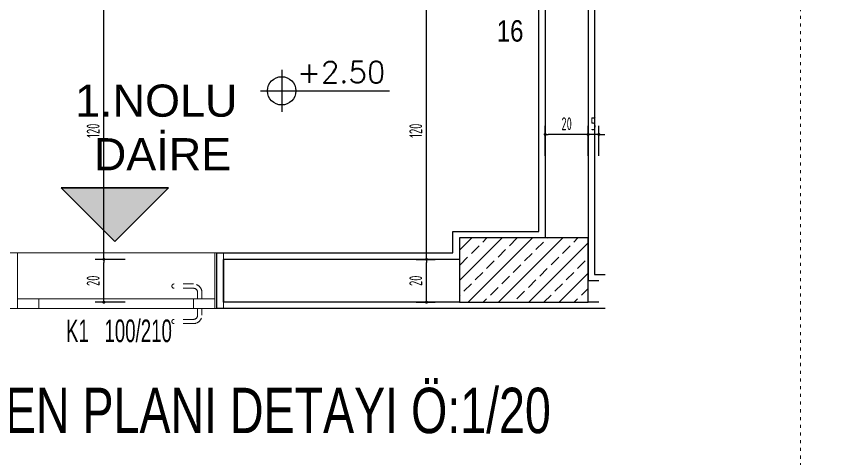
# Model space of a CAD drawing. Extents: x 41749 to 92598, y -24291 to 29432.
# Drawn here: x 88390 to 89343, y -22896 to -22381 of the extents above; entities that cross this region are included whole.
import ezdxf

# ---------------------------------------------------------------- set-up
doc = ezdxf.new("R2010")
doc.units = 0
doc.header["$MEASUREMENT"] = 0
doc.header["$PDMODE"] = 3
doc.linetypes.add('ACAD_ISO03W100', pattern=[30, 12, -18])
doc.layers.get('0').update_dxf_attribs({"linetype": 'CONTINUOUS'})
doc.layers.get('Defpoints').update_dxf_attribs({"linetype": 'CONTINUOUS'})
for name, color, linetype in [('DUVAR', 6, 'CONTINUOUS'), ('İÇ ÖLÇÜ', 95, 'CONTINUOUS'), ('KOLON', 5, 'CONTINUOUS'), ('MAHAL', 21, 'CONTINUOUS'), ('pafta ismi', 4, 'CONTINUOUS'), ('SEMBOL', 21, 'CONTINUOUS'), ('SIVA', 7, 'CONTINUOUS'), ('SıVA', 7, 'CONTINUOUS'), ('tar', 12, 'CONTINUOUS'), ('YAZI', 7, 'CONTINUOUS')]:
    doc.layers.add(name, color=color, linetype=linetype)
for name, color, linetype, lineweight in [('KAPI-ACILIM1', 13, 'ACAD_ISO03W100', 20), ('KAPI-ACILIM11', 13, 'ACAD_ISO03W100', 20), ('KAPI-GOR', 153, 'CONTINUOUS', 15), ('KAPI-KASA', 34, 'CONTINUOUS', 20)]:
    doc.layers.add(name, color=color, linetype=linetype, lineweight=lineweight)
doc.styles.add('2', font='swisscl.ttf', dxfattribs={"height": 13})
doc.styles.add('KOT', font='ROMANS.SHX')
doc.styles.add('mahal', font='arial.ttf', dxfattribs={"height": 70})
doc.styles.add('OLCU', font='isocpeur.ttf', dxfattribs={"width": 0.59})
doc.styles.add('POZ', font='arial.ttf', dxfattribs={"width": 0.8, "height": 12.5})
doc.dimstyles.new('OLCU3', dxfattribs={"dimscale": 0.5, "dimtxt": 30, "dimasz": 7, "dimexe": 20, "dimexo": 0, "dimgap": 10, "dimtad": 1, "dimdec": 4, "dimrnd": 0.5, "dimdsep": 46, "dimtxsty": 'OLCU', "dimblk1": 'DOT', "dimblk2": 'DOT', "dimsah": 1, "dimcen": 0.09, "dimclrt": 4, "dimadec": 0, "dimazin": 0, "dimtfac": 1, "dimtdec": 4, "dimtix": 1, "dimtmove": 2, "dimatfit": 3, "dimfxl": 0, "dimtolj": 1, "dimtzin": 0, "dimarcsym": 0})

# ---------------------------------------------------------------- blocks, each defined once
blk = doc.blocks.new('DOT')
at = {"color": 0, "linetype": 'ByBlock'}
blk.add_line((-0.5, 0), (-1, 0), dxfattribs=at)
at = {"color": 0, "linetype": 'ByBlock', "const_width": 0.5}
blk.add_lwpolyline([(-0.25, 0, 1), (0.25, 0, 1)], format="xyb", close=True, dxfattribs=at)
blk = doc.blocks.new('*D2607')
at = {"layer": 'Defpoints', "color": 0, "transparency": 16777216}
for p in [(89006.03, -22282.65), (89056.03, -22365.61), (89006.03, -22437.95)]:
    blk.add_point(p, dxfattribs=at)
at = {"layer": 'İÇ ÖLÇÜ', "color": 0, "lineweight": -2, "transparency": 16777216}
for p, q in [((89006.03, -22307.65), (89006.03, -22272.65)), ((89056.03, -22307.65), (89056.03, -22272.65)), ((89052.53, -22282.65), (89009.53, -22282.65))]:
    blk.add_line(p, q, dxfattribs=at)
at = {"layer": 'İÇ ÖLÇÜ', "color": 0, "lineweight": -2, "transparency": 16777216, "xscale": 3.5, "yscale": 3.5, "zscale": 3.5, "rotation": 180}
blk.add_blockref('DOT', (89006.03, -22282.65), dxfattribs=at)
at = {"layer": 'İÇ ÖLÇÜ', "color": 0, "lineweight": -2, "transparency": 16777216, "xscale": 3.5, "yscale": 3.5, "zscale": 3.5}
blk.add_blockref('DOT', (89056.03, -22282.65), dxfattribs=at)
at = {"layer": 'İÇ ÖLÇÜ', "color": 4, "transparency": 16777216, "insert": (89031.03, -22270.15), "char_height": 15, "attachment_point": 5, "style": 'OLCU'}
blk.add_mtext('\\A1;20', dxfattribs=at)
blk = doc.blocks.new('*D2608')
at = {"layer": 'Defpoints', "color": 0, "transparency": 16777216}
for p in [(88706.03, -22301.48), (88706.03, -22334.54), (89006.03, -22456.78)]:
    blk.add_point(p, dxfattribs=at)
at = {"layer": 'İÇ ÖLÇÜ', "color": 0, "lineweight": -2, "transparency": 16777216}
for p, q in [((88706.03, -22326.48), (88706.03, -22291.48)), ((89006.03, -22326.48), (89006.03, -22291.48)), ((89002.53, -22301.48), (88709.53, -22301.48))]:
    blk.add_line(p, q, dxfattribs=at)
at = {"layer": 'İÇ ÖLÇÜ', "color": 0, "lineweight": -2, "transparency": 16777216, "xscale": 3.5, "yscale": 3.5, "zscale": 3.5, "rotation": 180}
blk.add_blockref('DOT', (88706.03, -22301.48), dxfattribs=at)
at = {"layer": 'İÇ ÖLÇÜ', "color": 0, "lineweight": -2, "transparency": 16777216, "xscale": 3.5, "yscale": 3.5, "zscale": 3.5}
blk.add_blockref('DOT', (89006.03, -22301.48), dxfattribs=at)
at = {"layer": 'İÇ ÖLÇÜ', "color": 4, "transparency": 16777216, "insert": (88856.03, -22288.98), "char_height": 15, "attachment_point": 5, "style": 'OLCU'}
blk.add_mtext('\\A1;120', dxfattribs=at)
blk = doc.blocks.new('*D2612')
at = {"layer": 'Defpoints', "color": 0, "transparency": 16777216}
for p in [(89056.03, -22518.32), (89056.03, -22613.58), (89068.53, -22701.48)]:
    blk.add_point(p, dxfattribs=at)
at = {"layer": 'İÇ ÖLÇÜ', "color": 0, "lineweight": -2, "transparency": 16777216}
for p, q in [((89056.03, -22543.32), (89056.03, -22508.32)), ((89068.53, -22543.32), (89068.53, -22508.32)), ((89052.53, -22518.32), (89049.03, -22518.32)), ((89068.53, -22518.32), (89056.03, -22518.32)), ((89072.03, -22518.32), (89075.53, -22518.32))]:
    blk.add_line(p, q, dxfattribs=at)
at = {"layer": 'İÇ ÖLÇÜ', "color": 0, "lineweight": -2, "transparency": 16777216, "xscale": 3.5, "yscale": 3.5, "zscale": 3.5}
blk.add_blockref('DOT', (89056.03, -22518.32), dxfattribs=at)
at = {"layer": 'İÇ ÖLÇÜ', "color": 0, "lineweight": -2, "transparency": 16777216, "xscale": 3.5, "yscale": 3.5, "zscale": 3.5, "rotation": 180}
blk.add_blockref('DOT', (89068.53, -22518.32), dxfattribs=at)
at = {"layer": 'İÇ ÖLÇÜ', "color": 4, "transparency": 16777216, "insert": (89062.28, -22505.82), "char_height": 15, "attachment_point": 5, "style": 'OLCU'}
blk.add_mtext('\\A1;5', dxfattribs=at)
blk = doc.blocks.new('*D2613')
at = {"layer": 'Defpoints', "color": 0, "transparency": 16777216}
for p in [(89006.03, -22518.32), (89006.03, -22613.58), (89056.03, -22613.58)]:
    blk.add_point(p, dxfattribs=at)
at = {"layer": 'İÇ ÖLÇÜ', "color": 0, "lineweight": -2, "transparency": 16777216}
for p, q in [((89006.03, -22543.32), (89006.03, -22508.32)), ((89056.03, -22543.32), (89056.03, -22508.32)), ((89052.53, -22518.32), (89009.53, -22518.32))]:
    blk.add_line(p, q, dxfattribs=at)
at = {"layer": 'İÇ ÖLÇÜ', "color": 0, "lineweight": -2, "transparency": 16777216, "xscale": 3.5, "yscale": 3.5, "zscale": 3.5, "rotation": 180}
blk.add_blockref('DOT', (89006.03, -22518.32), dxfattribs=at)
at = {"layer": 'İÇ ÖLÇÜ', "color": 0, "lineweight": -2, "transparency": 16777216, "xscale": 3.5, "yscale": 3.5, "zscale": 3.5}
blk.add_blockref('DOT', (89056.03, -22518.32), dxfattribs=at)
at = {"layer": 'İÇ ÖLÇÜ', "color": 4, "transparency": 16777216, "insert": (89031.03, -22505.82), "char_height": 15, "attachment_point": 5, "style": 'OLCU'}
blk.add_mtext('\\A1;20', dxfattribs=at)
blk = doc.blocks.new('*D2618')
at = {"layer": 'Defpoints', "color": 0, "transparency": 16777216}
for p in [(88491.74, -22663.98), (88664.1, -22663.98), (88664.1, -22713.98)]:
    blk.add_point(p, dxfattribs=at)
at = {"layer": 'İÇ ÖLÇÜ', "color": 0, "lineweight": -2, "transparency": 16777216}
for p, q in [((88516.74, -22663.98), (88481.74, -22663.98)), ((88491.74, -22710.48), (88491.74, -22667.48)), ((88516.74, -22713.98), (88481.74, -22713.98))]:
    blk.add_line(p, q, dxfattribs=at)
at = {"layer": 'İÇ ÖLÇÜ', "color": 0, "lineweight": -2, "transparency": 16777216, "xscale": 3.5, "yscale": 3.5, "zscale": 3.5}
for p, rotation in [((88491.74, -22663.98), 90), ((88491.74, -22713.98), 270)]:
    blk.add_blockref('DOT', p, dxfattribs=dict(at, rotation=rotation))
at = {"layer": 'İÇ ÖLÇÜ', "color": 4, "transparency": 16777216, "insert": (88479.24, -22688.98), "char_height": 15, "attachment_point": 5, "rotation": 90, "style": 'OLCU'}
blk.add_mtext('\\A1;20', dxfattribs=at)
blk = doc.blocks.new('*D2619')
at = {"layer": 'Defpoints', "color": 0, "transparency": 16777216}
for p in [(88491.74, -22363.98), (88578.13, -22363.98), (88664.1, -22663.98)]:
    blk.add_point(p, dxfattribs=at)
at = {"layer": 'İÇ ÖLÇÜ', "color": 0, "lineweight": -2, "transparency": 16777216}
for p, q in [((88516.74, -22363.98), (88481.74, -22363.98)), ((88491.74, -22660.48), (88491.74, -22367.48)), ((88516.74, -22663.98), (88481.74, -22663.98))]:
    blk.add_line(p, q, dxfattribs=at)
at = {"layer": 'İÇ ÖLÇÜ', "color": 0, "lineweight": -2, "transparency": 16777216, "xscale": 3.5, "yscale": 3.5, "zscale": 3.5}
for p, rotation in [((88491.74, -22363.98), 90), ((88491.74, -22663.98), 270)]:
    blk.add_blockref('DOT', p, dxfattribs=dict(at, rotation=rotation))
at = {"layer": 'İÇ ÖLÇÜ', "color": 4, "transparency": 16777216, "insert": (88479.24, -22513.98), "char_height": 15, "attachment_point": 5, "rotation": 90, "style": 'OLCU'}
blk.add_mtext('\\A1;120', dxfattribs=at)
blk = doc.blocks.new('*D2623')
at = {"layer": 'Defpoints', "color": 0, "transparency": 16777216}
for p in [(88855.74, -22663.98), (88867.67, -22663.98), (88855.74, -22713.98)]:
    blk.add_point(p, dxfattribs=at)
at = {"layer": 'İÇ ÖLÇÜ', "color": 0, "lineweight": -2, "transparency": 16777216}
for p, q in [((88855.74, -22663.98), (88877.67, -22663.98)), ((88867.67, -22710.48), (88867.67, -22667.48)), ((88855.74, -22713.98), (88877.67, -22713.98))]:
    blk.add_line(p, q, dxfattribs=at)
at = {"layer": 'İÇ ÖLÇÜ', "color": 0, "lineweight": -2, "transparency": 16777216, "xscale": 3.5, "yscale": 3.5, "zscale": 3.5}
for p, rotation in [((88867.67, -22663.98), 90), ((88867.67, -22713.98), 270)]:
    blk.add_blockref('DOT', p, dxfattribs=dict(at, rotation=rotation))
at = {"layer": 'İÇ ÖLÇÜ', "color": 4, "transparency": 16777216, "insert": (88855.17, -22688.98), "char_height": 15, "attachment_point": 5, "rotation": 90, "style": 'OLCU'}
blk.add_mtext('\\A1;20', dxfattribs=at)
blk = doc.blocks.new('*D2624')
at = {"layer": 'Defpoints', "color": 0, "transparency": 16777216}
for p in [(88779.25, -22363.98), (88867.67, -22363.98), (88855.74, -22663.98)]:
    blk.add_point(p, dxfattribs=at)
at = {"layer": 'İÇ ÖLÇÜ', "color": 0, "lineweight": -2, "transparency": 16777216}
for p, q in [((88842.67, -22363.98), (88877.67, -22363.98)), ((88867.67, -22660.48), (88867.67, -22367.48)), ((88855.74, -22663.98), (88877.67, -22663.98))]:
    blk.add_line(p, q, dxfattribs=at)
at = {"layer": 'İÇ ÖLÇÜ', "color": 0, "lineweight": -2, "transparency": 16777216, "xscale": 3.5, "yscale": 3.5, "zscale": 3.5}
for p, rotation in [((88867.67, -22363.98), 90), ((88867.67, -22663.98), 270)]:
    blk.add_blockref('DOT', p, dxfattribs=dict(at, rotation=rotation))
at = {"layer": 'İÇ ÖLÇÜ', "color": 4, "transparency": 16777216, "insert": (88855.17, -22513.98), "char_height": 15, "attachment_point": 5, "rotation": 90, "style": 'OLCU'}
blk.add_mtext('\\A1;120', dxfattribs=at)
blk = doc.blocks.new('KOTBLK04')
for p, q in [((0, 0.49), (0, -0.49)), ((-0.49, 0), (2.51, 0))]:
    blk.add_line(p, q)
blk.add_circle((0, 0), 0.33)
at = {"color": 7, "style": 'KOT'}
blk.add_attdef('TEMIZ', (0.359, 0.185), '', height=1, dxfattribs=at)

msp = doc.modelspace()

# ---------------------------------------------------------------- hatches: boundary and pattern name
at = {"layer": 'tar'}
h = msp.add_hatch(dxfattribs=at)
h.set_pattern_fill('ANSI33', color=256, scale=100, style=0)
h.set_pattern_definition([(45, (-46000.31, 33889.37), (-17.6776695, 17.6776695), []), (45, (-45982.632, 33889.37), (-17.6776695, 17.6776695), [12.5, -6.25])])
h.paths.add_polyline_path([(88081.0318, -21851.4803), (88056.0318, -21851.4803), (88031.0318, -21851.4803), (88031.0318, -22363.9803), (88081.0318, -22363.9803)])
h.paths.add_polyline_path([(89056.0318, -21851.4803), (88981.0318, -21851.4803), (88981.0318, -22001.4803), (89056.0318, -22001.4803)])
h.paths.add_polyline_path([(88181.0318, -22638.9803), (88031.0318, -22638.9803), (88031.0318, -22713.9803), (88181.0318, -22713.9803)])
h.paths.add_polyline_path([(89056.0318, -22638.9803), (88906.0318, -22638.9803), (88906.0318, -22713.9803), (89056.0318, -22713.9803)])
msp.add_hatch(color=256, dxfattribs=at).paths.add_polyline_path([(88504.3767, -22643.14802), (88441.8767, -22580.64802), (88566.8767, -22580.64802)])

# ---------------------------------------------------------------- linework, layer by layer
at = {"layer": 'DUVAR'}
for p, q in [((89056.0318, -21913.9803), (89056.0318, -22638.9803)), ((89056.0318, -22001.4803), (89056.0318, -22638.9803)), ((89006.0318, -22089.71624), (89006.0318, -22638.9803)), ((89006.0318, -22089.71624), (89006.0318, -22638.9803)), ((88906.0318, -22663.9803), (88631.03179, -22663.9803)), ((88631.03179, -22663.9803), (88631.03179, -22713.9803)), ((88631.03179, -22713.98039), (88631.03179, -22663.98039)), ((88631.03179, -22713.98039), (88631.03179, -22663.98039)), ((88631.03179, -22713.98039), (88631.03179, -22663.98039)), ((88631.03179, -22663.98039), (88631.03179, -22713.98039)), ((88631.03179, -22663.98039), (88631.03179, -22713.98039)), ((88631.03179, -22713.98039), (88631.03179, -22663.98039)), ((88631.03179, -22713.98039), (88631.03179, -22663.98039)), ((88631.03179, -22663.98039), (88631.03179, -22713.98039)), ((88631.03179, -22713.98039), (88631.03179, -22663.98039)), ((89068.53179, -22688.9803), (89056.0318, -22688.9803)), ((88906.0318, -22713.9803), (88631.03179, -22713.9803)), ((89068.5318, -22713.9803), (89056.0318, -22713.9803))]:
    msp.add_line(p, q, dxfattribs=at)
at = {"layer": 'KAPI-ACILIM1', "linetype": 'ACAD_ISO03W100', "ltscale": 0.3}
msp.add_lwpolyline([(89303.55225, -21704.35129), (90584.40629, -21704.35129), (90584.40629, -23724.46207), (89303.55225, -23724.46207)], close=True, dxfattribs=at)
at = {"layer": 'KAPI-ACILIM11'}
for p, q in [((88596.03179, -22692.73039), (88573.53179, -22692.73039)), ((88596.03179, -22697.73039), (88573.53179, -22697.73039)), ((88601.03179, -22710.23039), (88601.03179, -22702.73039)), ((88606.03179, -22710.23039), (88606.03179, -22702.73039)), ((88601.03179, -22721.48039), (88601.03179, -22728.98039)), ((88606.03179, -22721.48039), (88606.03179, -22728.98039)), ((88596.03179, -22733.98039), (88573.53179, -22733.98039)), ((88596.03179, -22738.98039), (88573.53179, -22738.98039))]:
    msp.add_line(p, q, dxfattribs=at)
for centre, radius, start, end in [((88573.53179, -22695.23039), 2.5, 90.00000002, 270.00000002), ((88596.03179, -22702.73039), 10, 0.00000002, 90.00000002), ((88596.03179, -22702.73039), 5, 0.00000002, 90.00000002), ((88596.03179, -22728.98039), 5, 270.00000002, 0.00000002), ((88596.03179, -22728.98039), 10, 270.00000002, 0.00000002), ((88573.53179, -22736.48039), 2.5, 90.00000002, 270.00000002)]:
    msp.add_arc(centre, radius, start, end, dxfattribs=at)
at = {"layer": 'KAPI-GOR'}
msp.add_line((88621.03179, -22656.48039), (88391.03179, -22656.48039), dxfattribs=at)
at = {"layer": 'KAPI-KASA'}
for p, q in [((88621.03179, -22710.23039), (88391.03179, -22710.23039)), ((88416.03179, -22721.48039), (88416.03179, -22710.23039)), ((88596.03179, -22721.48039), (88596.03179, -22710.23039)), ((88391.03179, -22721.48039), (88621.03179, -22721.48039))]:
    msp.add_line(p, q, dxfattribs=at)
for points in [[(88391.03179, -22721.48039), (88381.03179, -22721.48039), (88381.03179, -22656.48039), (88391.03179, -22656.48039), (88391.03179, -22721.48039)], [(88621.03179, -22721.48039), (88631.03179, -22721.48039), (88631.03179, -22656.48039), (88621.03179, -22656.48039), (88621.03179, -22721.48039)]]:
    msp.add_lwpolyline(points, close=True, dxfattribs=at)
at = {"layer": 'KOLON'}
for p, q in [((88906.0318, -22638.9803), (88906.0318, -22713.9803)), ((89056.0318, -22638.9803), (88906.0318, -22638.9803)), ((89056.0318, -22638.9803), (89056.0318, -22688.9803)), ((89056.0318, -22713.9803), (89056.0318, -22638.9803)), ((88906.0318, -22713.9803), (89056.0318, -22713.9803))]:
    msp.add_line(p, q, dxfattribs=at)
at = {"layer": 'SIVA'}
for p, q in [((89063.5318, -22001.4803), (89063.5318, -22638.9803)), ((88998.5318, -22631.4803), (88998.5318, -22092.82284)), ((88898.5318, -22656.4803), (88898.5318, -22631.4803)), ((88898.5318, -22631.4803), (88998.5318, -22631.4803)), ((89063.5318, -22638.9803), (89063.5318, -22681.4803)), ((88623.53179, -22721.4803), (88623.53179, -22656.4803)), ((88623.53179, -22656.4803), (88898.5318, -22656.4803)), ((89063.5318, -22681.4803), (89076.0318, -22681.4803)), ((88906.0318, -22721.4803), (88623.53179, -22721.4803)), ((89056.0318, -22721.4803), (88906.0318, -22721.4803)), ((89075.99148, -22721.4803), (89056.0318, -22721.4803))]:
    msp.add_line(p, q, dxfattribs=at)
at = {"layer": 'SıVA'}
msp.add_lwpolyline([(88504.3767, -22643.14802), (88441.8767, -22580.64802), (88566.8767, -22580.64802)], close=True, dxfattribs=at)
at = {"layer": 'tar'}
for p, q in [((88441.8767, -22580.64802), (88504.3767, -22643.14802)), ((88566.8767, -22580.64802), (88441.8767, -22580.64802)), ((88441.8767, -22580.64802), (88566.8767, -22580.64802)), ((88441.8767, -22580.64802), (88504.3767, -22643.14802)), ((88566.8767, -22580.64802), (88441.8767, -22580.64802)), ((88566.8767, -22580.64802), (88504.3767, -22643.14802)), ((88504.3767, -22643.14802), (88566.8767, -22580.64802)), ((88504.3767, -22643.14802), (88566.8767, -22580.64802))]:
    msp.add_line(p, q, dxfattribs=at)

# ---------------------------------------------------------------- block references
at = {"layer": 'SEMBOL'}
ref = msp.add_blockref('KOTBLK04', (88698.94297, -22467.44673), dxfattribs=dict(at, xscale=50, yscale=50, zscale=50))
ref.add_attrib('TEMIZ', '+2.50', (88716.90131, -22458.21862), dxfattribs={"color": 54, "height": 25, "style": 'KOT'})

# ---------------------------------------------------------------- texts
at = {"layer": 'MAHAL', "insert": (88552.82782, -22510.13591), "char_height": 50, "width": 795.74, "attachment_point": 5, "style": 'mahal'}
msp.add_mtext('{\\H0.75x;1.NOLU\\P DAİRE}', dxfattribs=at)
at = {"layer": 'pafta ismi', "style": '2'}
msp.add_text('MERDİVEN PLANI DETAYI Ö:1/20', height=52.92, dxfattribs=at).set_placement((88165.56991, -22866.68532))
at = {"layer": 'YAZI', "insert": (88965.14699, -22397.71373), "char_height": 25, "width": 84.7943328, "attachment_point": 5, "style": 'POZ'}
msp.add_mtext('16', dxfattribs=at)
at = {"layer": 'YAZI', "insert": (88509.34589, -22747.54598), "char_height": 26.4, "width": 459.37584, "attachment_point": 5, "rotation": 0.00000001, "style": 'OLCU'}
msp.add_mtext('{\\fArial|b0|i0|c162|p34;K1   100/210}', dxfattribs=at)

# ---------------------------------------------------------------- dimensions: what is measured, and where the dimension line sits
at = {"layer": 'İÇ ÖLÇÜ'}
for base, p1, p2, picture, middle in [((89006.0318, -22282.65186), (89056.0318, -22365.61279), (89006.0318, -22437.95022), '*D2607', (89031.0318, -22270.15186)), ((88706.0318, -22301.4803), (89006.0318, -22456.77867), (88706.0318, -22334.54086), '*D2608', (88856.0318, -22288.9803)), ((89006.0318, -22518.32324), (89056.0318, -22613.57707), (89006.0318, -22613.57707), '*D2613', (89031.0318, -22505.82324)), ((89056.0318, -22518.32324), (89068.5318, -22701.48021), (89056.0318, -22613.57707), '*D2612', (89062.2818, -22505.82324))]:
    dim = msp.add_linear_dim(base=base, p1=p1, p2=p2, dimstyle='OLCU3', override={"dimlfac": 0.4}, dxfattribs=at)
    dim.commit()
    dim.dimension.update_dxf_attribs({"geometry": picture, "text_midpoint": middle})
for base, p1, p2, picture, middle in [((88491.73983, -22363.9803), (88664.10278, -22663.9803), (88578.13263, -22363.9803), '*D2619', (88479.23983, -22513.9803)), ((88867.67114, -22363.9803), (88855.73955, -22663.9803), (88779.25325, -22363.9803), '*D2624', (88855.17114, -22513.9803)), ((88491.73983, -22663.9803), (88664.10278, -22713.9803), (88664.10278, -22663.9803), '*D2618', (88479.23983, -22688.9803)), ((88867.67114, -22663.9803), (88855.73955, -22713.9803), (88855.73955, -22663.9803), '*D2623', (88855.17114, -22688.9803))]:
    dim = msp.add_linear_dim(base=base, p1=p1, p2=p2, angle=90, dimstyle='OLCU3', override={"dimlfac": 0.4}, dxfattribs=at)
    dim.commit()
    dim.dimension.update_dxf_attribs({"geometry": picture, "text_midpoint": middle})

doc.saveas('drawing.dxf')
